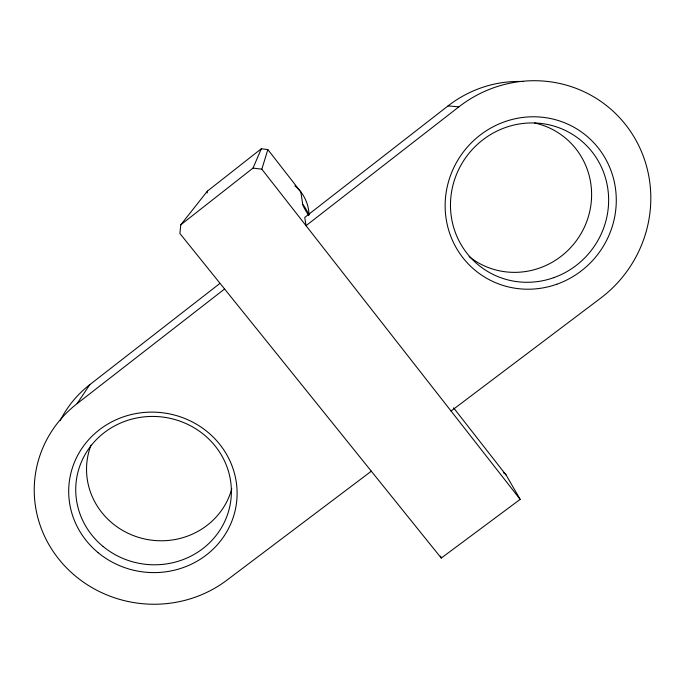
<?xml version="1.0" encoding="UTF-8"?>
<svg xmlns="http://www.w3.org/2000/svg" width="685" height="685" viewBox="0 0 685 685"><rect width="100%" height="100%" fill="white"/><g stroke="black" fill="none" stroke-linecap="round" stroke-linejoin="round"><path stroke-width="1.03" d="M308.755 215.544A128.497 5.6 52.5 0 1 302.761 204.447L300.826 191.937L267.852 149.587L261.302 148.756L207.349 191.158L180.806 224.791L179.881 233.474L441.26 558.061L520.172 499.374L506.258 475.244L453.564 407.815M207.144 193.024L207.349 191.158M520.172 499.374L261.833 169.195L267.852 149.587M180.806 224.791L253.039 168.082L261.302 148.756M371.313 471.203L226.838 580.212A118.488 112.734 7.3 0 1 60.905 561.666A118.488 112.734 7.3 0 1 77.105 403.636L89.812 384.645L219.594 283.667M523.494 81.541A115.106 111.672 -52.7 0 0 448.033 105.918L304.757 217.402L306.032 225.682L458.907 106.834A122.726 118.796 -51.7 0 1 627.725 127.478A122.726 118.796 -51.7 0 1 600.642 298.163L451.055 411.034M77.105 403.636L224.586 288.993M448.033 105.918L458.907 106.834M253.039 168.082L261.833 169.195M440.609 556.1L441.26 558.061M294.892 185.823A38.865 38.608 31.4 0 1 309.012 214.551M503.526 472.804A46.477 16.183 -38.5 0 1 506.258 475.244M302.77 204.438A43.746 43.412 23.3 0 1 308.832 214.953M534.617 122.992A76.369 74.083 -52.6 0 1 583.671 228.67A76.369 74.083 -52.6 0 1 469.131 256.592M60.143 420.718A111.347 106.338 7.7 0 1 89.812 384.645M231.778 488.773A73.869 70.521 7.7 0 1 138.379 537.314A73.869 70.521 7.7 0 1 91.011 445.164M553.745 277.665A80.65 78.081 -51.7 0 0 582.652 141.915A80.65 78.081 -51.7 0 0 452.254 188.255A80.65 78.081 -51.7 0 0 553.745 277.665M556.819 284.232A87.286 84.486 -51.7 0 0 588.244 137.368A87.286 84.486 -51.7 0 0 447.082 187.399A87.286 84.486 -51.7 0 0 556.819 284.232M103.041 546.433A77.884 74.117 7.3 0 0 230.092 504.999A77.884 74.117 7.3 0 0 127.547 420.393A77.884 74.117 7.3 0 0 103.041 546.433M98.186 552.709A84.272 80.179 7.2 0 0 235.691 507.996A84.272 80.179 7.2 0 0 124.807 416.386A84.272 80.179 7.2 0 0 98.186 552.709"/></g></svg>
